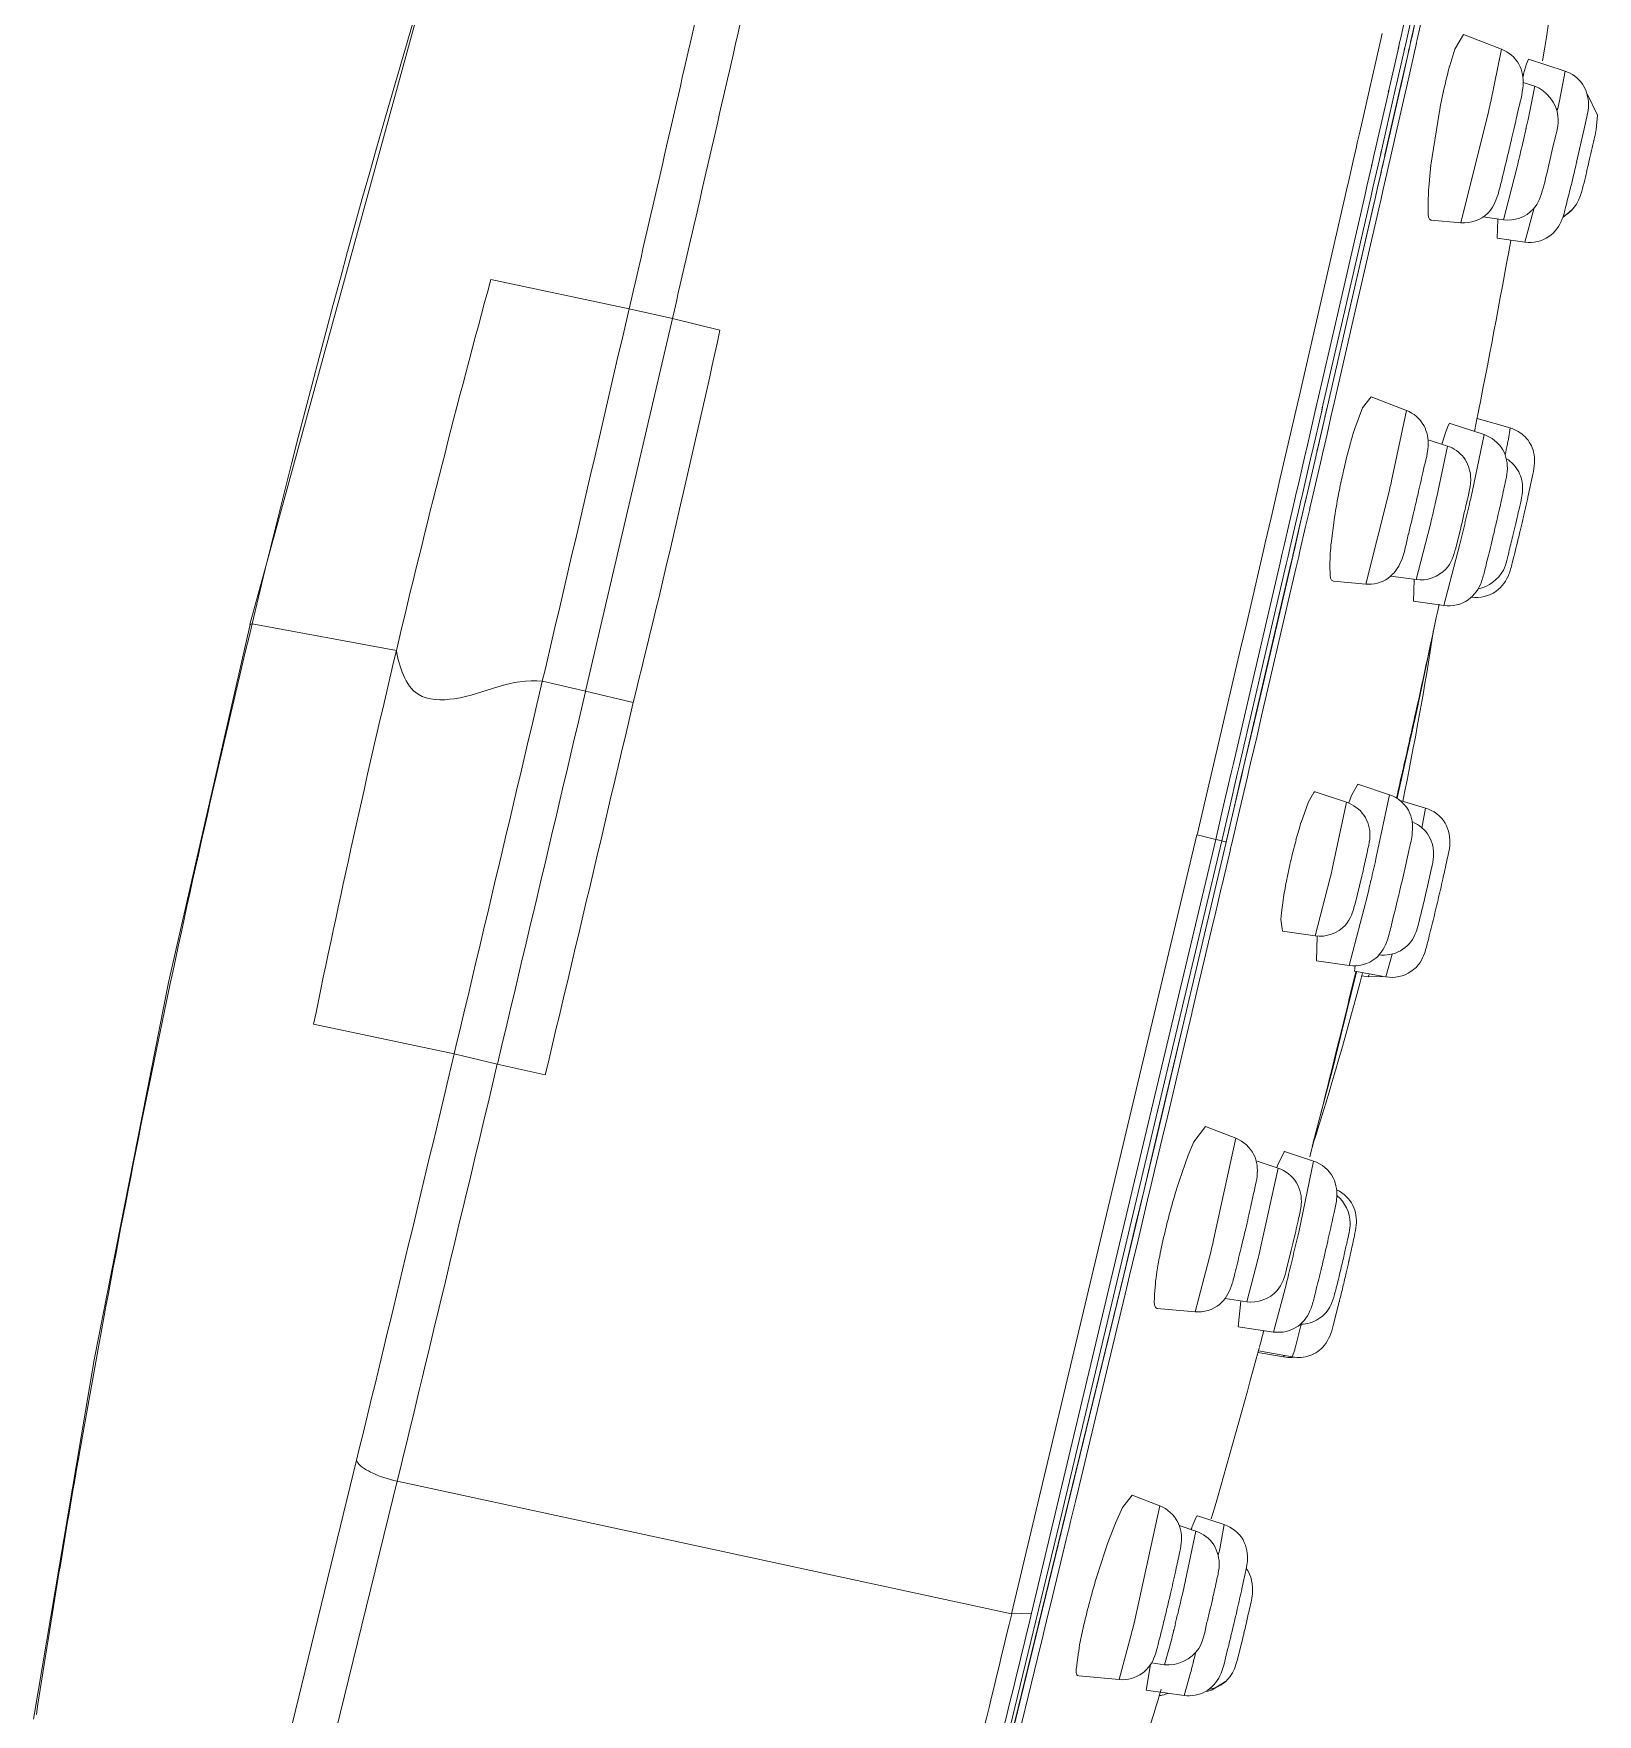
# Model space of a CAD drawing. Header units: millimetres. Extents: x 0 to 460316, y -63250 to 103204.
# Drawn here: x 202110.53 to 202147.3, y 47757.61 to 47797.14 of the extents above; entities that cross this region are included whole.
import ezdxf

# ---------------------------------------------------------------- set-up
doc = ezdxf.new("R2010")
doc.units = ezdxf.units.MM
doc.header["$LTSCALE"] = 25

msp = doc.modelspace()

# ---------------------------------------------------------------- linework, layer by layer
at = {"color": 7, "linetype": 'Continuous', "lineweight": 20}
for p, q in [((202128.106, 47806.322), (202126.018, 47797.107)), ((202143.069, 47796.996), (202143.888, 47800.623)), ((202142.196, 47796.927), (202142.244, 47797.136)), ((202142.944, 47797.071), (202142.912, 47796.933)), ((202142.928, 47796.986), (202142.946, 47797.07)), ((202143.954, 47796.774), (202144.159, 47797.116)), ((202145.051, 47796.769), (202144.159, 47797.116)), ((202141.961, 47795.89), (202142.196, 47796.927)), ((202142.446, 47796.009), (202142.633, 47796.829)), ((202142.775, 47796.799), (202142.589, 47795.979)), ((202142.619, 47796.783), (202142.634, 47796.848)), ((202142.633, 47796.829), (202142.647, 47796.894)), ((202142.647, 47796.894), (202142.68, 47797.038)), ((202142.776, 47796.815), (202142.761, 47796.751)), ((202142.79, 47796.864), (202142.775, 47796.799)), ((202142.822, 47797.008), (202142.79, 47796.864)), ((202142.878, 47796.779), (202142.837, 47796.598)), ((202142.84, 47796.599), (202142.895, 47796.843)), ((202142.878, 47796.792), (202142.863, 47796.728)), ((202142.892, 47796.844), (202142.878, 47796.779)), ((202142.925, 47796.988), (202142.892, 47796.844)), ((202142.895, 47796.843), (202142.928, 47796.986)), ((202142.928, 47797.017), (202142.91, 47796.934)), ((202142.963, 47796.53), (202143.004, 47796.708)), ((202143.001, 47796.697), (202143.015, 47796.761)), ((202143.004, 47796.708), (202143.018, 47796.772)), ((202143.018, 47796.772), (202143.05, 47796.913)), ((202143.047, 47796.902), (202143.069, 47796.996)), ((202143.832, 47796.375), (202143.954, 47796.774)), ((202144.8, 47795.539), (202145.051, 47796.769)), ((202142.837, 47796.598), (202142.692, 47795.961)), ((202142.695, 47795.963), (202142.84, 47796.599)), ((202142.821, 47795.902), (202142.963, 47796.53)), ((202145.571, 47796.189), (202145.636, 47796.427)), ((202145.636, 47796.427), (202145.688, 47796.534)), ((202146.544, 47796.253), (202145.688, 47796.534)), ((202141.717, 47794.819), (202141.961, 47795.89)), ((202142.408, 47795.841), (202142.446, 47796.009)), ((202142.589, 47795.979), (202142.551, 47795.811)), ((202142.692, 47795.961), (202142.654, 47795.794)), ((202142.657, 47795.796), (202142.695, 47795.963)), ((202142.783, 47795.737), (202142.821, 47795.902)), ((202145.832, 47795.9), (202145.562, 47795.988)), ((202145.675, 47795.114), (202145.832, 47795.9)), ((202146.412, 47795.559), (202146.544, 47796.253)), ((202142.141, 47794.668), (202142.397, 47795.793)), ((202142.551, 47795.811), (202142.265, 47794.556)), ((202142.654, 47795.794), (202142.31, 47794.282)), ((202142.314, 47794.288), (202142.657, 47795.796)), ((202142.389, 47795.766), (202142.4, 47795.814)), ((202142.397, 47795.793), (202142.408, 47795.841)), ((202142.533, 47794.638), (202142.783, 47795.737)), ((202146.372, 47795.377), (202146.411, 47795.554)), ((202147.305, 47795.221), (202147.063, 47795.717)), ((202143.39, 47794.041), (202143.582, 47795.267)), ((202144.093, 47792.687), (202144.752, 47795.328)), ((202145.661, 47795.053), (202145.675, 47795.114)), ((202147.276, 47794.878), (202147.305, 47795.221)), ((202141.659, 47794.567), (202141.717, 47794.819)), ((202145.354, 47794.944), (202145.384, 47795.075)), ((202145.633, 47794.927), (202145.647, 47794.991)), ((202145.647, 47794.991), (202145.661, 47795.053)), ((202146.817, 47794.114), (202146.995, 47794.897)), ((202141.563, 47794.144), (202141.631, 47794.445)), ((202141.629, 47794.436), (202141.657, 47794.561)), ((202141.631, 47794.445), (202141.659, 47794.567)), ((202142.006, 47794.079), (202142.067, 47794.343)), ((202142.064, 47794.336), (202142.093, 47794.461)), ((202142.067, 47794.343), (202142.095, 47794.466)), ((202142.095, 47794.466), (202142.141, 47794.668)), ((202142.209, 47794.309), (202142.148, 47794.045)), ((202142.235, 47794.428), (202142.207, 47794.303)), ((202142.265, 47794.556), (202142.209, 47794.309)), ((202142.24, 47793.962), (202142.314, 47794.288)), ((202142.446, 47794.253), (202142.533, 47794.638)), ((202141.457, 47793.681), (202141.563, 47794.144)), ((202141.892, 47793.58), (202141.998, 47794.043)), ((202141.994, 47794.029), (202142.002, 47794.065)), ((202141.998, 47794.043), (202142.006, 47794.079)), ((202142.148, 47794.045), (202142.035, 47793.546)), ((202142.249, 47794.014), (202142.215, 47793.87)), ((202142.218, 47793.87), (202142.24, 47793.962)), ((202142.297, 47794.225), (202142.249, 47794.014)), ((202142.31, 47794.282), (202142.297, 47794.225)), ((202142.353, 47793.845), (202142.384, 47793.984)), ((202142.384, 47793.984), (202142.416, 47794.125)), ((202142.415, 47794.12), (202142.446, 47794.253)), ((202143.339, 47793.528), (202143.39, 47794.041)), ((202145.095, 47792.757), (202145.418, 47794.004)), ((202141.405, 47793.455), (202141.457, 47793.681)), ((202141.841, 47793.355), (202141.892, 47793.58)), ((202142.035, 47793.546), (202141.983, 47793.321)), ((202142.135, 47793.517), (202142.084, 47793.292)), ((202142.085, 47793.286), (202142.137, 47793.511)), ((202142.218, 47793.878), (202142.135, 47793.517)), ((202142.137, 47793.511), (202142.219, 47793.872)), ((202142.269, 47793.479), (202142.353, 47793.845)), ((202140.289, 47788.592), (202141.405, 47793.455)), ((202141.169, 47790.422), (202141.841, 47793.355)), ((202141.983, 47793.321), (202141.312, 47790.39)), ((202142.084, 47793.292), (202142.032, 47793.063)), ((202142.033, 47793.058), (202142.085, 47793.286)), ((202142.164, 47793.017), (202142.217, 47793.251)), ((202142.217, 47793.251), (202142.269, 47793.479)), ((202142.032, 47793.063), (202141.414, 47790.366)), ((202141.416, 47790.364), (202142.033, 47793.058)), ((202141.542, 47790.302), (202142.164, 47793.017)), ((202144.093, 47792.687), (202143.396, 47792.75)), ((202145.095, 47792.757), (202144.616, 47792.826)), ((202144.949, 47792.328), (202144.966, 47792.765)), ((202145.602, 47792.234), (202145.822, 47793.036)), ((202146.493, 47792.815), (202146.699, 47792.982)), ((202145.602, 47792.234), (202144.949, 47792.328)), ((202124.537, 47790.666), (202121.286, 47791.352)), ((202123.514, 47781.669), (202125.556, 47790.434)), ((202124.537, 47790.667), (202125.555, 47790.434)), ((202125.556, 47790.434), (202126.672, 47790.162)), ((202140.724, 47788.493), (202141.169, 47790.422)), ((202141.312, 47790.39), (202140.852, 47788.395)), ((202141.414, 47790.366), (202141.318, 47789.952)), ((202141.321, 47789.95), (202141.416, 47790.364)), ((202141.318, 47789.952), (202140.955, 47788.373)), ((202140.958, 47788.372), (202141.321, 47789.95)), ((202141.447, 47789.891), (202141.542, 47790.302)), ((202141.125, 47788.487), (202141.447, 47789.891)), ((202140.034, 47787.487), (202140.244, 47788.397)), ((202140.244, 47788.397), (202140.289, 47788.592)), ((202140.673, 47788.277), (202140.717, 47788.469)), ((202140.679, 47788.298), (202140.709, 47788.427)), ((202140.709, 47788.427), (202140.724, 47788.493)), ((202140.845, 47788.372), (202140.816, 47788.244)), ((202140.852, 47788.395), (202140.823, 47788.266)), ((202140.955, 47788.373), (202140.896, 47788.116)), ((202140.904, 47788.139), (202140.958, 47788.372)), ((202141.086, 47788.32), (202141.125, 47788.487)), ((202141.778, 47788.338), (202141.982, 47788.597)), ((202142.815, 47788.274), (202141.982, 47788.597)), ((202140.47, 47787.39), (202140.679, 47788.298)), ((202140.823, 47788.266), (202140.613, 47787.357)), ((202140.719, 47787.336), (202140.904, 47788.139)), ((202140.901, 47788.139), (202140.728, 47787.389)), ((202140.947, 47788.348), (202140.894, 47788.117)), ((202140.947, 47787.718), (202141.032, 47788.087)), ((202141.032, 47788.085), (202141.086, 47788.32)), ((202141.598, 47787.848), (202141.778, 47788.338)), ((202142.466, 47786.618), (202142.815, 47788.274)), ((202144.639, 47787.706), (202143.84, 47787.968)), ((202144.455, 47787.981), (202144.415, 47787.779)), ((202145.254, 47787.862), (202144.476, 47788.088)), ((202140.862, 47787.346), (202140.947, 47787.718)), ((202143.778, 47787.438), (202143.323, 47787.587)), ((202143.65, 47787.48), (202143.739, 47787.772)), ((202143.739, 47787.772), (202143.806, 47787.936)), ((202144.359, 47786.354), (202144.639, 47787.706)), ((202145.212, 47787.596), (202145.254, 47787.862)), ((202139.841, 47786.653), (202140.034, 47787.487)), ((202140.273, 47786.54), (202140.435, 47787.24)), ((202140.578, 47787.207), (202140.41, 47786.478)), ((202140.435, 47787.24), (202140.47, 47787.39)), ((202140.442, 47786.139), (202140.684, 47787.187)), ((202140.681, 47787.186), (202140.471, 47786.278)), ((202140.613, 47787.357), (202140.578, 47787.207)), ((202140.716, 47787.336), (202140.681, 47787.186)), ((202140.684, 47787.187), (202140.719, 47787.336)), ((202140.723, 47787.375), (202140.711, 47787.323)), ((202140.728, 47787.389), (202140.716, 47787.336)), ((202140.815, 47787.147), (202140.849, 47787.293)), ((202140.848, 47787.291), (202140.862, 47787.346)), ((202143.528, 47786.244), (202143.778, 47787.438)), ((202140.589, 47786.169), (202140.792, 47787.045)), ((202140.791, 47787.042), (202140.815, 47787.147)), ((202139.773, 47786.363), (202139.782, 47786.401)), ((202139.782, 47786.401), (202139.841, 47786.653)), ((202140.217, 47786.299), (202140.273, 47786.54)), ((202140.41, 47786.478), (202140.353, 47786.231)), ((202141.857, 47784.192), (202142.415, 47786.396)), ((202145.79, 47786.775), (202145.673, 47786.233)), ((202139.632, 47785.75), (202139.774, 47786.366)), ((202140.067, 47785.649), (202140.158, 47786.044)), ((202140.158, 47786.044), (202140.199, 47786.22)), ((202140.198, 47786.216), (202140.217, 47786.299)), ((202140.302, 47786.01), (202140.208, 47785.606)), ((202140.342, 47786.186), (202140.302, 47786.01)), ((202140.353, 47786.231), (202140.342, 47786.183)), ((202140.444, 47786.16), (202140.403, 47785.985)), ((202140.406, 47785.983), (202140.442, 47786.139)), ((202140.471, 47786.278), (202140.444, 47786.159)), ((202140.538, 47785.949), (202140.588, 47786.164)), ((202140.54, 47785.954), (202140.554, 47786.017)), ((202140.554, 47786.017), (202140.581, 47786.132)), ((202140.581, 47786.132), (202140.589, 47786.169)), ((202143.055, 47786.177), (202143.087, 47786.315)), ((202139.496, 47785.164), (202139.632, 47785.75)), ((202139.931, 47785.063), (202140.067, 47785.649)), ((202140.208, 47785.606), (202140.074, 47785.029)), ((202140.403, 47785.985), (202140.31, 47785.581)), ((202140.312, 47785.579), (202140.406, 47785.983)), ((202140.445, 47785.546), (202140.54, 47785.954)), ((202141.043, 47785.142), (202141.113, 47785.691)), ((202140.31, 47785.581), (202140.176, 47785.004)), ((202140.179, 47785.002), (202140.312, 47785.579)), ((202140.31, 47784.964), (202140.445, 47785.546)), ((202143.041, 47784.295), (202143.37, 47785.568)), ((202144.077, 47785.453), (202143.974, 47785.039)), ((202139.13, 47783.588), (202139.453, 47784.98)), ((202139.453, 47784.98), (202139.496, 47785.164)), ((202139.845, 47784.694), (202139.888, 47784.879)), ((202139.888, 47784.879), (202139.931, 47785.063)), ((202140.032, 47784.845), (202139.989, 47784.66)), ((202140.074, 47785.029), (202140.032, 47784.845)), ((202140.148, 47784.882), (202140.091, 47784.636)), ((202140.093, 47784.634), (202140.15, 47784.88)), ((202140.172, 47784.993), (202140.143, 47784.87)), ((202140.146, 47784.869), (202140.175, 47784.992)), ((202140.176, 47785.004), (202140.148, 47784.882)), ((202140.15, 47784.88), (202140.179, 47785.002)), ((202140.224, 47784.592), (202140.282, 47784.84)), ((202140.281, 47784.837), (202140.31, 47784.964)), ((202143.696, 47783.687), (202144.073, 47785.131)), ((202139.233, 47782.063), (202139.845, 47784.694)), ((202139.989, 47784.66), (202139.377, 47782.03)), ((202140.091, 47784.636), (202139.479, 47782.006)), ((202139.482, 47782.005), (202140.093, 47784.634)), ((202140.13, 47784.187), (202140.224, 47784.592)), ((202139.613, 47781.964), (202140.13, 47784.187)), ((202141.857, 47784.192), (202141.097, 47784.261)), ((202143.041, 47784.295), (202142.446, 47784.381)), ((202142.984, 47783.789), (202142.999, 47784.288)), ((202143.696, 47783.687), (202142.984, 47783.789)), ((202115.672, 47783.254), (202115.621, 47783.243)), ((202115.672, 47783.254), (202119.064, 47782.629)), ((202138.915, 47782.667), (202139.058, 47783.279)), ((202139.058, 47783.279), (202139.13, 47783.588)), ((202143.425, 47782.985), (202143.058, 47781.215)), ((202138.798, 47782.164), (202138.915, 47782.667)), ((202138.31, 47780.076), (202138.798, 47782.164)), ((202139.03, 47781.19), (202139.233, 47782.063)), ((202122.496, 47781.904), (202123.513, 47781.669)), ((202123.513, 47781.669), (202124.633, 47781.406)), ((202139.377, 47782.03), (202139.173, 47781.157)), ((202139.479, 47782.006), (202139.276, 47781.133)), ((202139.279, 47781.132), (202139.482, 47782.005)), ((202139.41, 47781.092), (202139.613, 47781.964)), ((202143.087, 47781.414), (202143.043, 47781.214)), ((202138.746, 47779.974), (202139.03, 47781.19)), ((202139.173, 47781.157), (202138.89, 47779.941)), ((202139.276, 47781.133), (202138.992, 47779.917)), ((202138.995, 47779.916), (202139.279, 47781.132)), ((202139.301, 47780.625), (202139.41, 47781.092)), ((202143.042, 47781.145), (202142.608, 47779.199)), ((202143.058, 47781.215), (202143.042, 47781.145)), ((202139.15, 47779.979), (202139.301, 47780.625)), ((202137.892, 47778.292), (202138.31, 47780.076)), ((202138.508, 47778.956), (202138.694, 47779.753)), ((202138.838, 47779.72), (202138.651, 47778.923)), ((202138.694, 47779.753), (202138.746, 47779.974)), ((202138.94, 47779.696), (202138.754, 47778.899)), ((202138.756, 47778.898), (202138.943, 47779.695)), ((202138.89, 47779.941), (202138.838, 47779.72)), ((202138.89, 47778.866), (202139.076, 47779.661)), ((202138.992, 47779.917), (202138.94, 47779.696)), ((202138.943, 47779.695), (202138.995, 47779.916)), ((202139.076, 47779.661), (202139.127, 47779.882)), ((202139.127, 47779.881), (202139.15, 47779.979)), ((202140.509, 47779.072), (202140.636, 47779.292)), ((202141.407, 47779.059), (202140.668, 47779.302)), ((202141.521, 47779.218), (202141.671, 47779.482)), ((202142.413, 47779.238), (202141.671, 47779.482)), ((202138.329, 47778.188), (202138.508, 47778.956)), ((202138.651, 47778.923), (202138.471, 47778.152)), ((202138.754, 47778.899), (202138.572, 47778.126)), ((202138.575, 47778.125), (202138.756, 47778.898)), ((202140.336, 47778.582), (202140.509, 47779.072)), ((202141.07, 47777.488), (202141.407, 47779.059)), ((202141.459, 47779.045), (202141.521, 47779.218)), ((202142.098, 47777.73), (202142.413, 47779.238)), ((202142.608, 47779.199), (202142.596, 47779.149)), ((202143.262, 47778.925), (202142.664, 47779.099)), ((202143.177, 47778.453), (202143.262, 47778.925)), ((202138.709, 47778.094), (202138.89, 47778.866)), ((202133.532, 47759.972), (202137.89, 47778.293)), ((202133.999, 47759.991), (202138.329, 47778.188)), ((202138.471, 47778.152), (202134.658, 47762.107)), ((202138.575, 47778.125), (202137.644, 47774.166)), ((202137.646, 47774.165), (202138.578, 47778.124)), ((202137.891, 47778.292), (202138.329, 47778.188)), ((202138.471, 47778.152), (202138.329, 47778.188)), ((202138.376, 47778.176), (202138.329, 47778.188)), ((202138.471, 47778.152), (202138.376, 47778.176)), ((202138.673, 47777.946), (202138.708, 47778.094)), ((202138.479, 47777.118), (202138.674, 47777.946)), ((202141.766, 47777.321), (202141.607, 47776.672)), ((202143.682, 47777.305), (202143.669, 47777.247)), ((202138.314, 47776.413), (202138.462, 47777.042)), ((202138.462, 47777.042), (202138.479, 47777.118)), ((202140.67, 47775.917), (202141.021, 47777.28)), ((202141.897, 47776.869), (202141.928, 47777)), ((202139.875, 47776.462), (202139.924, 47776.824)), ((202141.471, 47775.22), (202141.897, 47776.869)), ((202137.921, 47774.743), (202138.263, 47776.198)), ((202138.263, 47776.198), (202138.314, 47776.413)), ((202139.862, 47776.304), (202139.875, 47776.462)), ((202139.902, 47776.028), (202139.862, 47776.304)), ((202140.67, 47775.917), (202139.902, 47776.028)), ((202140.699, 47775.331), (202140.717, 47775.912)), ((202141.471, 47775.22), (202140.699, 47775.331)), ((202142.33, 47774.953), (202142.483, 47775.491)), ((202141.64, 47775.07), (202141.148, 47773.065)), ((202141.612, 47775.217), (202141.592, 47775.086)), ((202142.33, 47774.953), (202141.592, 47775.086)), ((202141.641, 47775.073), (202141.64, 47775.07)), ((202141.642, 47775.077), (202141.641, 47775.074)), ((202141.917, 47774.953), (202141.766, 47774.98)), ((202141.917, 47774.953), (202141.941, 47775.012)), ((202142.25, 47774.964), (202141.917, 47774.953)), ((202137.779, 47774.141), (202137.921, 47774.743)), ((202136.935, 47771.16), (202137.646, 47774.165)), ((202137.644, 47774.166), (202136.939, 47771.189)), ((202137.767, 47774.092), (202137.779, 47774.143)), ((202117.117, 47773.842), (202120.424, 47773.143)), ((202137.619, 47773.465), (202137.767, 47774.092)), ((202137.24, 47771.862), (202137.619, 47773.465)), ((202120.424, 47773.142), (202121.437, 47772.905)), ((202141.135, 47773.072), (202141.093, 47772.903)), ((202141.13, 47772.991), (202141.106, 47772.895)), ((202141.148, 47773.065), (202141.13, 47772.991)), ((202122.566, 47772.65), (202121.437, 47772.905)), ((202141.106, 47772.895), (202140.623, 47771.058)), ((202137.138, 47771.435), (202137.24, 47771.862)), ((202137.081, 47771.193), (202137.138, 47771.435)), ((202137.815, 47771.076), (202138.087, 47771.437)), ((202138.802, 47771.159), (202138.087, 47771.437)), ((202136.939, 47771.189), (202136.645, 47769.948)), ((202136.647, 47769.948), (202136.935, 47771.16)), ((202136.893, 47770.401), (202137.071, 47771.153)), ((202137.071, 47771.153), (202137.081, 47771.197)), ((202137.681, 47770.76), (202137.815, 47771.076)), ((202138.272, 47768.733), (202138.802, 47771.159)), ((202137.467, 47770.149), (202137.681, 47770.76)), ((202139.796, 47770.457), (202139.284, 47770.625)), ((202139.779, 47770.505), (202139.937, 47770.843)), ((202140.632, 47770.62), (202139.948, 47770.846)), ((202140.281, 47768.953), (202140.632, 47770.62)), ((202136.814, 47770.067), (202136.893, 47770.401)), ((202139.369, 47768.509), (202139.796, 47770.457)), ((202136.645, 47769.948), (202136.447, 47769.115)), ((202136.449, 47769.115), (202136.647, 47769.948)), ((202136.48, 47768.663), (202136.753, 47769.81)), ((202136.753, 47769.81), (202136.774, 47769.901)), ((202136.774, 47769.901), (202136.814, 47770.067)), ((202136.447, 47769.115), (202136.167, 47767.944)), ((202136.17, 47767.943), (202136.449, 47769.115)), ((202136.444, 47768.514), (202136.48, 47768.663)), ((202138.929, 47768.585), (202138.962, 47768.721)), ((202136.304, 47767.929), (202136.444, 47768.514)), ((202137.844, 47767.077), (202138.22, 47768.515)), ((202139.058, 47767.314), (202139.321, 47768.31)), ((202140.108, 47768.524), (202139.998, 47768.081)), ((202136.167, 47767.944), (202130.754, 47745.738)), ((202130.762, 47745.756), (202136.17, 47767.943)), ((202136.256, 47767.724), (202136.304, 47767.929)), ((202135.716, 47765.467), (202136.201, 47767.494)), ((202136.201, 47767.494), (202136.256, 47767.724)), ((202139.69, 47766.602), (202139.993, 47767.741)), ((202137.844, 47767.077), (202136.957, 47767.157)), ((202139.058, 47767.314), (202138.55, 47767.388)), ((202138.858, 47766.722), (202138.921, 47767.326)), ((202141.236, 47767.314), (202141.095, 47766.757)), ((202139.69, 47766.602), (202138.858, 47766.722)), ((202140.213, 47766.282), (202140.335, 47766.754)), ((202139.455, 47766.609), (202139.408, 47766.433)), ((202139.925, 47766.016), (202139.322, 47766.124)), ((202140.131, 47766.016), (202139.333, 47766.159)), ((202140.131, 47766.016), (202140.187, 47766.185)), ((202135.126, 47763.012), (202135.716, 47765.467)), ((202118.128, 47763.586), (202116.219, 47755.781)), ((202119.082, 47763.092), (202117.142, 47755.184)), ((202119.085, 47763.092), (202133.53, 47759.972)), ((202135.032, 47762.618), (202135.102, 47762.909)), ((202135.102, 47762.909), (202135.127, 47763.013)), ((202136.135, 47762.475), (202136.362, 47762.766)), ((202137.018, 47762.512), (202136.362, 47762.766)), ((202134.918, 47762.148), (202135.032, 47762.618)), ((202135.971, 47762.108), (202136.135, 47762.475)), ((202136.427, 47759.827), (202137.018, 47762.512)), ((202138.529, 47762.073), (202137.902, 47762.28)), ((202134.658, 47762.107), (202132.009, 47751.222)), ((202134.793, 47761.627), (202134.868, 47761.941)), ((202134.867, 47761.933), (202134.918, 47762.148)), ((202135.78, 47761.602), (202135.971, 47762.108)), ((202137.864, 47761.92), (202137.473, 47762.049)), ((202137.555, 47760.472), (202137.864, 47761.92)), ((202137.8, 47762.087), (202137.874, 47762.25)), ((202138.424, 47761.505), (202138.529, 47762.073)), ((202134.446, 47760.19), (202134.783, 47761.586)), ((202134.783, 47761.586), (202134.793, 47761.627)), ((202134.785, 47761.595), (202134.814, 47761.716)), ((202133.531, 47759.972), (202133.999, 47759.991)), ((202134.282, 47759.514), (202134.386, 47759.944)), ((202134.386, 47759.944), (202134.446, 47760.19)), ((202134.255, 47759.402), (202134.282, 47759.514)), ((202136.386, 47759.659), (202136.427, 47759.827)), ((202137.084, 47759.684), (202137.114, 47759.809)), ((202133.624, 47756.807), (202134.218, 47759.25)), ((202134.218, 47759.25), (202134.255, 47759.402)), ((202136.06, 47758.429), (202136.337, 47759.459)), ((202137.126, 47758.778), (202137.295, 47759.39)), ((202138.834, 47758.88), (202138.942, 47759.307)), ((202136.695, 47758.183), (202136.799, 47758.781)), ((202137.126, 47758.778), (202136.82, 47758.822)), ((202136.06, 47758.429), (202135.109, 47758.516)), ((202137.586, 47758.055), (202137.738, 47758.584)), ((202138.25, 47758.185), (202138.564, 47758.383)), ((202137.586, 47758.055), (202136.695, 47758.183))]:
    msp.add_line(p, q, dxfattribs=at)
for points in [[(202133.851, 47835.266), (202126.632, 47818.466), (202120.426, 47800.748), (202115.621, 47783.243)], [(202115.622, 47783.243), (202113.707, 47774.824), (202111.957, 47765.95), (202110.534, 47757.495)]]:
    msp.add_lwpolyline(points, dxfattribs=at)
for centre, radius, start, end in [((199888.898, 48309.097), 2296.003, 347.109049, 347.344878), ((200011.633, 48280.59), 2185.219, 347.215612, 347.339536), ((200040.635, 48273.914), 2155.605, 347.218104, 347.339931), ((200074.971, 48265.949), 2120.461, 347.225134, 347.346221), ((200077.138, 48265.446), 2118.24, 347.225419, 347.346362), ((201837.588, 47848.49), 312.776, 350.43106, 351.25277), ((199504.886, 48396.488), 2688.79, 346.978667, 347.119494), ((199470.085, 48404.728), 2725.596, 346.97481, 347.113561), ((202155.852, 47793.135), 12.449, 165.2347, 167.3466), ((202152.862, 47793.911), 9.361, 164.737, 165.1651), ((202154.317, 47794.032), 9.008, 166.1462, 166.5431), ((202160.746, 47792.026), 17.467, 167.315, 169.3083), ((202056.319, 47815.524), 90.709, 347.13559, 347.27206), ((202099.779, 47805.387), 46.756, 347.2675, 347.5366), ((202078.409, 47810.249), 68.673, 346.60272, 346.90649), ((202081.547, 47809.523), 65.452, 346.90377, 347.13436), ((202069.623, 47812.139), 77.935, 346.89585, 347.20894), ((202133.52, 47797.677), 14.038, 347.5603, 348.3647), ((202140.494, 47796.234), 6.916, 348.4253, 348.6904), ((202064.023, 47813.433), 83.681, 346.57446, 346.90207), ((202108.71, 47802.951), 38.497, 346.1511, 347.4232), ((202105.668, 47803.884), 42.573, 346.7455, 347.1068), ((202117.385, 47801.213), 30.556, 347.0858, 347.6034), ((202082.62, 47809.128), 65.93, 346.52716, 346.83678), ((202107.039, 47803.555), 41.163, 346.4279, 346.7528), ((202131.172, 47797.401), 15.36, 345.2929, 346.1949), ((202093.795, 47806.445), 54.438, 346.2212, 346.5321), ((201837.588, 47848.49), 312.776, 348.84688, 349.64482), ((202378.204, 47721.236), 266.314, 164.73484, 166.6716), ((200188.832, 48236.755), 1986.44, 346.763092, 347.022602), ((201816.244, 47857.841), 317.72, 346.07969, 347.70096), ((202151.101, 47784.86), 9.962, 162.5448, 164.7135), ((202128.531, 47790.935), 17.011, 348.2813, 348.6812), ((202155.269, 47783.716), 14.284, 164.6977, 167.0673), ((202113.391, 47794.089), 32.477, 347.8128, 348.2574), ((202157.424, 47783.206), 16.498, 167.0147, 167.6969), ((202091.457, 47798.25), 52.992, 346.9877, 347.5257), ((202158.042, 47783.07), 17.131, 167.6927, 169.1434), ((202037.963, 47810.724), 107.248, 346.88884, 347.01087), ((202156.601, 47783.336), 15.666, 169.1082, 171.3545), ((202075.265, 47801.967), 69.605, 346.69083, 346.88919), ((202061.58, 47805.063), 84.082, 346.59343, 346.92287), ((202064.724, 47804.335), 80.854, 346.92122, 347.07048), ((202110.966, 47793.528), 34.081, 347.0578, 347.3938), ((202040.498, 47810.018), 106.523, 346.76485, 347.04285), ((202081.339, 47800.646), 64.621, 347.02129, 347.1558), ((202122.087, 47791.349), 22.826, 347.1714, 347.3509), ((202095.999, 47797.094), 50.253, 347.1734, 347.4352), ((202089.241, 47798.938), 57.844, 346.99441, 347.26202), ((202088.294, 47798.859), 56.211, 346.1022, 346.7167), ((202042.931, 47809.437), 104.022, 346.4868, 346.76942), ((202103.494, 47795.23), 41.744, 346.4551, 347.0773), ((202080.809, 47800.562), 65.833, 346.84271, 347.04331), ((202087.301, 47799.064), 59.17, 347.04356, 347.17807), ((202103.281, 47795.348), 43.213, 346.6463, 346.9875), ((202110.46, 47793.698), 35.847, 346.9735, 347.4166), ((202083.646, 47800.215), 63.584, 346.51217, 346.74294), ((202081.964, 47800.615), 65.312, 346.74002, 346.99762), ((202089.741, 47798.418), 56.648, 346.278, 346.5616), ((202080.477, 47800.636), 66.174, 346.55739, 346.84518), ((202113.104, 47792.994), 33.113, 346.004, 346.6844), ((202092.225, 47798.156), 54.76, 346.2879, 346.514), ((202148.978, 47784.339), 7.976, 174.219, 174.9144), ((201837.588, 47848.49), 312.776, 347.57905, 348.04857), ((202144.259, 47784.675), 0.797, 276.0551, 278.0937), ((202064.873, 47795.171), 79.5, 348.32287, 351.27731), ((202406.722, 47714.305), 295.661, 166.63871, 168.38301), ((199243.236, 48458.373), 2957.659, 346.603994, 346.7784), ((199284.488, 48448.789), 2916.353, 346.599473, 346.776412), ((199297.034, 48444.459), 2904.299, 346.62548, 346.802973), ((201887.387, 47837.574), 261.795, 347.11836, 347.56792), ((202151.051, 47775.273), 11.215, 162.8382, 165.0126), ((202132.021, 47753.018), 25.948, 75.38, 75.6082), ((202154.259, 47774.401), 14.539, 164.961, 166.8208), ((202154.294, 47774.383), 14.577, 166.7851, 168.6419), ((202039.453, 47801.277), 105.312, 346.80016, 347.08029), ((202058.85, 47796.769), 84.451, 346.65777, 346.80275), ((202101.896, 47786.677), 40.953, 346.7948, 347.1361), ((202078.555, 47792.101), 65.863, 346.80081, 347.05152), ((202151.132, 47775.008), 11.354, 168.59, 170.7958), ((202094.814, 47788.196), 48.426, 346.6321, 346.9092), ((202080.083, 47791.733), 64.291, 346.50982, 346.67903), ((202077.993, 47792.231), 66.439, 346.67807, 346.80257), ((202101.811, 47786.601), 42.577, 346.8005, 347.0713), ((202085.099, 47790.489), 60.048, 346.78962, 347.26113), ((202102.016, 47786.549), 42.366, 346.4983, 346.8051), ((202084.085, 47790.702), 61.084, 346.34548, 346.81198), ((202064.873, 47795.171), 79.5, 342.28046, 345.34064), ((201855.906, 47843.728), 293.85, 346.0868, 346.48769), ((199760.688, 48335.13), 2425.734, 346.372022, 346.604165), ((199495.411, 48397.253), 2699.227, 346.411818, 346.62602), ((201837.588, 47848.49), 312.776, 345.60302, 346.01513), ((202146.018, 47768.232), 6.64, 159.9764, 160.2812), ((202152.258, 47765.429), 15.525, 162.2994, 164.5187), ((202153.817, 47764.985), 17.147, 164.4796, 165.9412), ((202080.068, 47782.812), 60.556, 346.85147, 347.35407), ((202153.173, 47765.145), 16.483, 165.9377, 166.5906), ((202072.094, 47784.655), 68.74, 346.59484, 346.86761), ((202151.093, 47765.627), 14.348, 166.5366, 168.9214), ((202039.88, 47792.183), 101.148, 346.46768, 346.59457), ((202098.178, 47778.562), 43.114, 346.537, 346.8897), ((202035.556, 47793.151), 107.484, 346.71307, 346.98956), ((202076.058, 47783.65), 66.597, 346.73679, 347.00245), ((202083.454, 47781.946), 59.007, 346.99927, 347.25481), ((202112.434, 47775.053), 29.669, 347.0887, 347.6577), ((202146.971, 47766.433), 10.148, 168.9156, 170.995), ((202082.393, 47782.187), 58.15, 346.34771, 346.46799), ((202067.664, 47785.676), 73.732, 346.37705, 346.53578), ((202041.387, 47791.765), 101.49, 346.43057, 346.71774), ((202079.131, 47782.919), 63.439, 346.431, 346.74202), ((202099.465, 47778.008), 42.97, 346.5596, 346.8539), ((202100.577, 47777.751), 41.829, 346.8495, 347.1152), ((202082.797, 47781.579), 60.155, 346.94852, 347.19371), ((202097.78, 47778.187), 44.793, 347.2643, 347.516), ((202100.249, 47777.476), 40.919, 346.2373, 346.5445), ((202089.263, 47780.482), 53.018, 346.2837, 346.4284), ((202106.897, 47776.225), 35.327, 346.188, 346.569), ((202077.512, 47782.801), 65.579, 346.65231, 346.9517), ((202083.977, 47781.261), 58.933, 346.33576, 346.65809), ((202052.703, 47789.751), 89.786, 344.81961, 344.94717), ((202130.414, 47768.914), 10.147, 344.4005, 344.9655), ((201837.588, 47848.49), 312.776, 343.98635, 344.74979), ((202140.067, 47766.809), 0.805, 259.8458, 274.5901), ((202140.067, 47766.8), 0.796, 274.6031, 276.277), ((202140.067, 47766.798), 0.795, 276.2785, 278.164), ((202144.878, 47759.302), 7.607, 159.4488, 159.6144), ((202142.775, 47760.097), 5.358, 158.1952, 159.5175), ((202153.042, 47755.531), 18.298, 160.6252, 164.4419), ((202097.25, 47770.317), 42.106, 347.7112, 347.9205), ((202080.657, 47773.623), 58.122, 346.90372, 347.40968), ((202152.258, 47755.713), 17.494, 164.3275, 166.2943), ((202070.087, 47776.06), 68.97, 346.6554, 346.92159), ((202056.279, 47779.401), 83.451, 346.55813, 346.88951), ((202098.068, 47769.6), 41.244, 346.6392, 347.0256), ((202083.266, 47772.956), 57.042, 346.9014, 347.3931), ((199409.338, 48417.153), 2802.342, 346.272422, 346.437176), ((199861.684, 48308.461), 2337.57, 346.233768, 346.430034), ((202076.919, 47774.432), 61.946, 346.33918, 346.66135), ((202065.836, 47777.115), 73.624, 346.34704, 346.55905), ((202102.296, 47768.58), 36.895, 346.1943, 346.662), ((202073.359, 47775.242), 67.21, 346.65595, 346.91731), ((202105.97, 47767.388), 33.947, 346.9689, 347.5163), ((202147.559, 47756.853), 12.659, 166.2669, 168.3068), ((202059.139, 47778.44), 79.497, 346.18601, 346.33504), ((202089.67, 47771.288), 49.089, 345.9732, 346.1815), ((202076.155, 47774.611), 63.007, 346.22424, 346.34571), ((202092.996, 47770.529), 47.015, 345.9025, 346.7217), ((202099.386, 47768.878), 40.698, 346.3985, 346.7222), ((202096.84, 47769.483), 43.314, 346.7167, 346.9917), ((202144.941, 47757.407), 9.983, 168.3726, 168.5276), ((202117.553, 47763.778), 20.843, 345.5704, 346.0467), ((202080.69, 47773.114), 58.869, 345.8758, 346.18487), ((201837.588, 47848.49), 312.776, 342.36916, 343.22271), ((202136.912, 47758.851), 0.804, 276.2203, 282.5632), ((202136.914, 47758.841), 0.794, 282.5838, 291.8202), ((202137.992, 47758.948), 0.806, 278.2107, 288.6975)]:
    msp.add_arc(centre, radius, start, end, dxfattribs=at)
for points, knots in [([(202115.672, 47783.254), (202118.866, 47796.648), (202124.526, 47814.244), (202131.926, 47831.075), (202133.888, 47835.25)], [0, 0, 0, 0, 0.749039, 1, 1, 1, 1]), ([(202145.434, 47795.296), (202145.48, 47795.504), (202145.598, 47795.869), (202145.514, 47796.455), (202145.219, 47796.704), (202145.051, 47796.769)], [0, 0, 0, 0, 0.380682, 0.678022, 1, 1, 1, 1]), ([(202145.832, 47795.9), (202146.114, 47795.807), (202146.507, 47795.273), (202146.329, 47794.774), (202146.283, 47794.568)], [0, 0, 0, 0, 0.584359, 1, 1, 1, 1]), ([(202146.995, 47794.897), (202147.036, 47795.087), (202147.147, 47795.438), (202147.001, 47795.984), (202146.705, 47796.2), (202146.544, 47796.253)], [0, 0, 0, 0, 0.366511, 0.680057, 1, 1, 1, 1]), ([(202146.361, 47795.328), (202146.363, 47795.336), (202146.367, 47795.353), (202146.37, 47795.369), (202146.372, 47795.377)], [0, 0, 0, 0, 0.502582, 1, 1, 1, 1]), ([(202145.623, 47794.885), (202145.625, 47794.892), (202145.628, 47794.906), (202145.631, 47794.92), (202145.633, 47794.927)], [0, 0, 0, 0, 0.501615, 1, 1, 1, 1]), ([(202144.093, 47792.687), (202144.316, 47792.666), (202144.747, 47792.814), (202144.968, 47793.312), (202145.08, 47793.803), (202145.165, 47794.136), (202145.213, 47794.338)], [0, 0, 0, 0, 0.305992, 0.52918, 0.716673, 1, 1, 1, 1]), ([(202146.5, 47792.838), (202146.614, 47792.896), (202146.798, 47793.052), (202146.955, 47793.439), (202147.01, 47793.717), (202147.053, 47793.896)], [0, 0, 0, 0, 0.311482, 0.553345, 1, 1, 1, 1]), ([(202143.396, 47792.75), (202143.323, 47792.757), (202143.332, 47793.147), (202143.325, 47793.339), (202143.339, 47793.528)], [0, 0, 0, 0, 0.278528, 1, 1, 1, 1]), ([(202146.028, 47793.502), (202145.982, 47793.325), (202145.838, 47792.894), (202145.34, 47792.722), (202145.095, 47792.757)], [0, 0, 0, 0, 0.423107, 1, 1, 1, 1]), ([(202145.602, 47792.234), (202145.792, 47792.206), (202146.192, 47792.294), (202146.473, 47792.697), (202146.568, 47793.102), (202146.63, 47793.336), (202146.666, 47793.48)], [0, 0, 0, 0, 0.316462, 0.601705, 0.756285, 1, 1, 1, 1]), ([(202143.198, 47786.804), (202143.244, 47787.013), (202143.365, 47787.377), (202143.276, 47787.962), (202142.983, 47788.209), (202142.815, 47788.274)], [0, 0, 0, 0, 0.38228, 0.678239, 1, 1, 1, 1]), ([(202143.806, 47787.936), (202143.812, 47787.945), (202143.818, 47787.959), (202143.835, 47787.97), (202143.84, 47787.968)], [0, 0, 0, 0, 0.671046, 1, 1, 1, 1]), ([(202145.048, 47786.162), (202145.078, 47786.299), (202145.125, 47786.525), (202145.215, 47786.92), (202145.134, 47787.397), (202144.817, 47787.647), (202144.639, 47787.706)], [0, 0, 0, 0, 0.23687, 0.38917, 0.682675, 1, 1, 1, 1]), ([(202145.254, 47787.862), (202145.386, 47787.824), (202145.631, 47787.677), (202145.865, 47787.268), (202145.824, 47786.945), (202145.79, 47786.775)], [0, 0, 0, 0, 0.306445, 0.611906, 1, 1, 1, 1]), ([(202143.778, 47787.438), (202143.926, 47787.389), (202144.203, 47787.196), (202144.389, 47786.665), (202144.272, 47786.298), (202144.225, 47786.089)], [0, 0, 0, 0, 0.296662, 0.595173, 1, 1, 1, 1]), ([(202145.447, 47785.888), (202145.487, 47786.067), (202145.586, 47786.379), (202145.489, 47786.851), (202145.287, 47787.065), (202145.168, 47787.139)], [0, 0, 0, 0, 0.397501, 0.696452, 1, 1, 1, 1]), ([(202141.857, 47784.192), (202142.039, 47784.175), (202142.416, 47784.269), (202142.751, 47784.764), (202142.807, 47785.147), (202142.859, 47785.358)], [0, 0, 0, 0, 0.321936, 0.616814, 1, 1, 1, 1]), ([(202141.097, 47784.261), (202141.022, 47784.268), (202141.012, 47784.657), (202141.017, 47784.855), (202141.034, 47785.046)], [0, 0, 0, 0, 0.282027, 1, 1, 1, 1]), ([(202143.974, 47785.039), (202143.928, 47784.863), (202143.784, 47784.431), (202143.286, 47784.26), (202143.041, 47784.295)], [0, 0, 0, 0, 0.423109, 1, 1, 1, 1]), ([(202143.696, 47783.687), (202143.891, 47783.659), (202144.298, 47783.752), (202144.574, 47784.167), (202144.67, 47784.583), (202144.735, 47784.829), (202144.772, 47784.98)], [0, 0, 0, 0, 0.315132, 0.593619, 0.74981, 1, 1, 1, 1]), ([(202145.425, 47785.175), (202145.388, 47785.024), (202145.323, 47784.778), (202145.226, 47784.362), (202144.948, 47783.948), (202144.542, 47783.858), (202144.348, 47783.886)], [0, 0, 0, 0, 0.250244, 0.406942, 0.686184, 1, 1, 1, 1]), ([(202144.503, 47784.08), (202144.745, 47784.12), (202145.131, 47784.42), (202145.195, 47784.829), (202145.234, 47784.986)], [0, 0, 0, 0, 0.603294, 1, 1, 1, 1]), ([(202110.598, 47757.61), (202110.921, 47759.694), (202112.34, 47768.292), (202114.113, 47776.834), (202115.672, 47783.254)], [0, 0, 0, 0, 0.24192, 1, 1, 1, 1]), ([(202119.063, 47782.63), (202119.13, 47782.252), (202119.37, 47781.457), (202120.536, 47781.448), (202121.426, 47781.802), (202122.149, 47781.95), (202122.496, 47781.904)], [0, 0, 0, 0, 0.279324, 0.486521, 0.744807, 1, 1, 1, 1]), ([(202140.636, 47779.292), (202140.641, 47779.296), (202140.651, 47779.303), (202140.663, 47779.304), (202140.668, 47779.302)], [0, 0, 0, 0, 0.571771, 1, 1, 1, 1]), ([(202141.407, 47779.059), (202141.569, 47779.006), (202141.864, 47778.789), (202141.991, 47778.334), (202141.902, 47777.931), (202141.852, 47777.696), (202141.821, 47777.559)], [0, 0, 0, 0, 0.293047, 0.58376, 0.75796, 1, 1, 1, 1]), ([(202142.743, 47777.343), (202142.787, 47777.534), (202142.853, 47777.851), (202142.971, 47778.327), (202142.96, 47778.868), (202142.62, 47779.17), (202142.413, 47779.238)], [0, 0, 0, 0, 0.276222, 0.453356, 0.693339, 1, 1, 1, 1]), ([(202142.593, 47779.21), (202142.591, 47779.202), (202142.588, 47779.187), (202142.584, 47779.172), (202142.582, 47779.164)], [0, 0, 0, 0, 0.499735, 1, 1, 1, 1]), ([(202143.262, 47778.925), (202143.45, 47778.87), (202143.785, 47778.616), (202143.865, 47778.118), (202143.766, 47777.701), (202143.716, 47777.455), (202143.682, 47777.305)], [0, 0, 0, 0, 0.313449, 0.598889, 0.753628, 1, 1, 1, 1]), ([(202143.308, 47777.075), (202143.341, 47777.216), (202143.391, 47777.451), (202143.484, 47777.848), (202143.392, 47778.298), (202143.115, 47778.532), (202142.958, 47778.597)], [0, 0, 0, 0, 0.252315, 0.418994, 0.705974, 1, 1, 1, 1]), ([(202141.607, 47776.672), (202141.56, 47776.495), (202141.421, 47776.058), (202140.919, 47775.881), (202140.67, 47775.917)], [0, 0, 0, 0, 0.42203, 1, 1, 1, 1]), ([(202141.471, 47775.22), (202141.684, 47775.189), (202142.118, 47775.304), (202142.372, 47775.776), (202142.476, 47776.246), (202142.555, 47776.549), (202142.6, 47776.735)], [0, 0, 0, 0, 0.307936, 0.552644, 0.726641, 1, 1, 1, 1]), ([(202142.167, 47775.474), (202142.338, 47775.449), (202142.704, 47775.515), (202143.017, 47775.873), (202143.116, 47776.279), (202143.177, 47776.516), (202143.211, 47776.658)], [0, 0, 0, 0, 0.293156, 0.582009, 0.752702, 1, 1, 1, 1]), ([(202143.443, 47776.282), (202143.404, 47776.122), (202143.337, 47775.864), (202143.256, 47775.527), (202143.137, 47775.267), (202142.863, 47774.989), (202142.528, 47774.917), (202142.33, 47774.953)], [0, 0, 0, 0, 0.253712, 0.411461, 0.532646, 0.689548, 1, 1, 1, 1]), ([(202139.155, 47769.555), (202139.188, 47769.701), (202139.236, 47769.94), (202139.332, 47770.34), (202139.284, 47770.819), (202138.982, 47771.09), (202138.802, 47771.159)], [0, 0, 0, 0, 0.248364, 0.40296, 0.680947, 1, 1, 1, 1]), ([(202139.937, 47770.843), (202139.939, 47770.844), (202139.942, 47770.846), (202139.946, 47770.846), (202139.948, 47770.846)], [0, 0, 0, 0, 0.556998, 1, 1, 1, 1]), ([(202141.008, 47768.928), (202141.044, 47769.089), (202141.098, 47769.352), (202141.202, 47769.78), (202141.151, 47770.285), (202140.824, 47770.558), (202140.632, 47770.62)], [0, 0, 0, 0, 0.256791, 0.41698, 0.686581, 1, 1, 1, 1]), ([(202139.796, 47770.457), (202139.97, 47770.399), (202140.284, 47770.156), (202140.378, 47769.662), (202140.263, 47769.221), (202140.207, 47768.947), (202140.169, 47768.783)], [0, 0, 0, 0, 0.28832, 0.562045, 0.734975, 1, 1, 1, 1]), ([(202141.182, 47769.942), (202141.338, 47769.868), (202141.6, 47769.618), (202141.661, 47769.185), (202141.582, 47768.828), (202141.54, 47768.626), (202141.513, 47768.504)], [0, 0, 0, 0, 0.321829, 0.615612, 0.768265, 1, 1, 1, 1]), ([(202141.417, 47768.711), (202141.45, 47768.862), (202141.565, 47769.242), (202141.37, 47769.662), (202141.184, 47769.807)], [0, 0, 0, 0, 0.39518, 1, 1, 1, 1]), ([(202137.844, 47767.077), (202138.045, 47767.058), (202138.448, 47767.176), (202138.694, 47767.61), (202138.791, 47768.037), (202138.86, 47768.3), (202138.9, 47768.462)], [0, 0, 0, 0, 0.31501, 0.575247, 0.739328, 1, 1, 1, 1]), ([(202141.462, 47768.277), (202141.461, 47768.271), (202141.459, 47768.261), (202141.457, 47768.251), (202141.456, 47768.246)], [0, 0, 0, 0, 0.498746, 1, 1, 1, 1]), ([(202141.471, 47768.312), (202141.469, 47768.306), (202141.467, 47768.294), (202141.464, 47768.282), (202141.462, 47768.277)], [0, 0, 0, 0, 0.498406, 1, 1, 1, 1]), ([(202136.957, 47767.157), (202136.876, 47767.165), (202136.896, 47767.603), (202136.915, 47767.813), (202136.948, 47768.021)], [0, 0, 0, 0, 0.277273, 1, 1, 1, 1]), ([(202139.998, 47768.081), (202139.951, 47767.902), (202139.818, 47767.459), (202139.309, 47767.278), (202139.058, 47767.314)], [0, 0, 0, 0, 0.421532, 1, 1, 1, 1]), ([(202139.69, 47766.602), (202139.885, 47766.574), (202140.293, 47766.667), (202140.568, 47767.085), (202140.664, 47767.503), (202140.73, 47767.751), (202140.767, 47767.904)], [0, 0, 0, 0, 0.314949, 0.591632, 0.748726, 1, 1, 1, 1]), ([(202140.331, 47766.785), (202140.476, 47766.787), (202140.771, 47766.874), (202141.036, 47767.173), (202141.131, 47767.5), (202141.177, 47767.688), (202141.203, 47767.792)], [0, 0, 0, 0, 0.300973, 0.599146, 0.780264, 1, 1, 1, 1]), ([(202141.242, 47767.339), (202141.241, 47767.335), (202141.239, 47767.326), (202141.237, 47767.318), (202141.236, 47767.314)], [0, 0, 0, 0, 0.501252, 1, 1, 1, 1]), ([(202139.46, 47766.629), (202139.46, 47766.626), (202139.458, 47766.619), (202139.456, 47766.612), (202139.455, 47766.609)], [0, 0, 0, 0, 0.502417, 1, 1, 1, 1]), ([(202141.095, 47766.757), (202141.05, 47766.59), (202140.945, 47766.28), (202140.554, 47766.015), (202140.266, 47765.991), (202140.131, 47766.016)], [0, 0, 0, 0, 0.386752, 0.692854, 1, 1, 1, 1]), ([(202140.335, 47766.754), (202140.337, 47766.76), (202140.34, 47766.773), (202140.343, 47766.785), (202140.345, 47766.792)], [0, 0, 0, 0, 0.49765, 1, 1, 1, 1]), ([(202139.925, 47766.016), (202139.927, 47766.015), (202139.932, 47766.03), (202139.935, 47766.036), (202139.938, 47766.043)], [0, 0, 0, 0, 0.267859, 1, 1, 1, 1]), ([(202119.085, 47763.092), (202118.869, 47763.138), (202118.535, 47763.252), (202118.184, 47763.454), (202118.128, 47763.586)], [0, 0, 0, 0, 0.606565, 1, 1, 1, 1]), ([(202137.381, 47760.953), (202137.412, 47761.093), (202137.458, 47761.32), (202137.551, 47761.71), (202137.492, 47762.181), (202137.194, 47762.444), (202137.018, 47762.512)], [0, 0, 0, 0, 0.242044, 0.394387, 0.679688, 1, 1, 1, 1]), ([(202137.874, 47762.25), (202137.879, 47762.258), (202137.885, 47762.269), (202137.898, 47762.281), (202137.902, 47762.28)], [0, 0, 0, 0, 0.692046, 1, 1, 1, 1]), ([(202137.864, 47761.92), (202138.031, 47761.865), (202138.336, 47761.636), (202138.444, 47761.162), (202138.347, 47760.742), (202138.293, 47760.49), (202138.258, 47760.34)], [0, 0, 0, 0, 0.290528, 0.575207, 0.745193, 1, 1, 1, 1]), ([(202138.933, 47760.506), (202138.964, 47760.647), (202139.012, 47760.879), (202139.105, 47761.279), (202139.028, 47761.761), (202138.71, 47762.014), (202138.529, 47762.073)], [0, 0, 0, 0, 0.240403, 0.393693, 0.683642, 1, 1, 1, 1]), ([(202139.114, 47760.05), (202139.143, 47760.182), (202139.241, 47760.506), (202139.169, 47760.878), (202139.048, 47761.043)], [0, 0, 0, 0, 0.398611, 1, 1, 1, 1]), ([(202136.06, 47758.429), (202136.249, 47758.412), (202136.632, 47758.516), (202136.896, 47758.912), (202136.985, 47759.306), (202137.047, 47759.535), (202137.082, 47759.675)], [0, 0, 0, 0, 0.319568, 0.600184, 0.756285, 1, 1, 1, 1]), ([(202138.124, 47759.776), (202138.073, 47759.568), (202138.015, 47759.037), (202137.42, 47758.735), (202137.126, 47758.778)], [0, 0, 0, 0, 0.41922, 1, 1, 1, 1]), ([(202137.338, 47759.563), (202137.34, 47759.571), (202137.343, 47759.585), (202137.347, 47759.6), (202137.349, 47759.607)], [0, 0, 0, 0, 0.497614, 1, 1, 1, 1]), ([(202135.109, 47758.516), (202135.029, 47758.523), (202135.096, 47758.98), (202135.115, 47759.181), (202135.158, 47759.392)], [0, 0, 0, 0, 0.27088, 1, 1, 1, 1]), ([(202137.586, 47758.055), (202137.755, 47758.03), (202138.118, 47758.094), (202138.492, 47758.522), (202138.547, 47758.887), (202138.595, 47759.077)], [0, 0, 0, 0, 0.320386, 0.633019, 1, 1, 1, 1]), ([(202138.162, 47758.193), (202138.356, 47758.225), (202138.683, 47758.419), (202138.798, 47758.746), (202138.834, 47758.88)], [0, 0, 0, 0, 0.585117, 1, 1, 1, 1])]:
    msp.add_open_spline(points, degree=3, knots=knots, dxfattribs=at)
msp.add_open_spline([(202145.673, 47786.233), (202145.669, 47786.216), (202145.665, 47786.2), (202145.662, 47786.184)], degree=3, dxfattribs=at)

doc.saveas('drawing.dxf')
